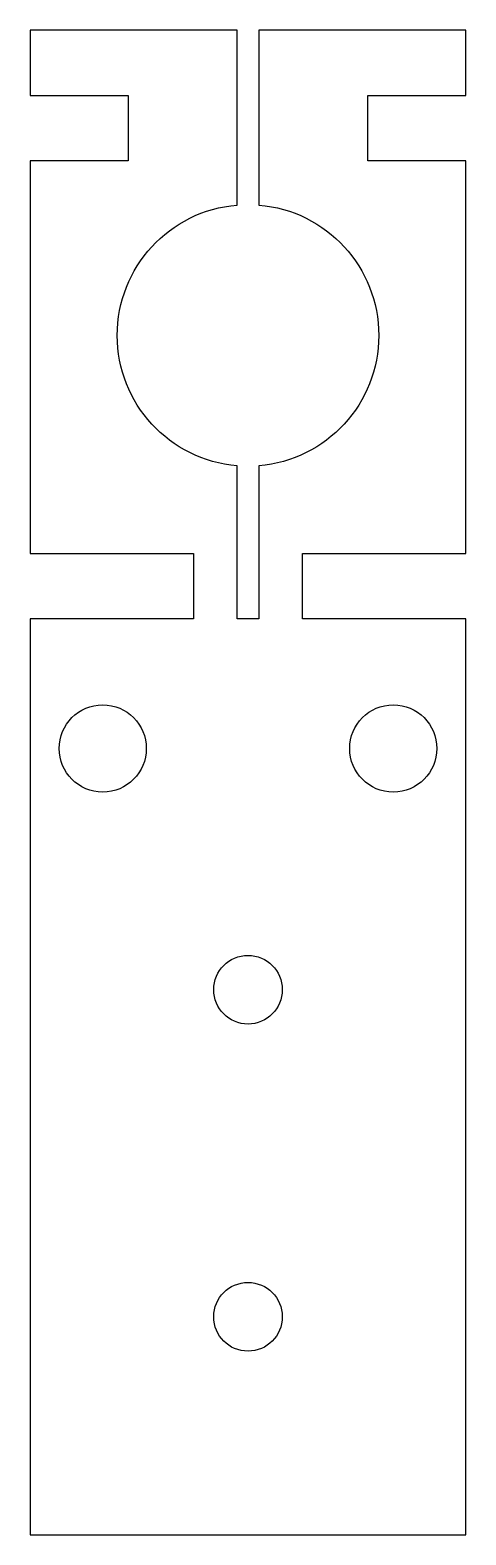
# Model space of a CAD drawing. Header units: millimetres. Extents: x -10 to 10, y -218.3 to -149.3.
import ezdxf

# ---------------------------------------------------------------- set-up
doc = ezdxf.new("R2010")
doc.units = ezdxf.units.MM

msp = doc.modelspace()

# ---------------------------------------------------------------- linework, layer by layer
msp.add_lwpolyline([(0.5, -157.301, -0.919866), (0.5, -169.259), (0.5, -176.28), (-0.5, -176.28), (-0.5, -169.259, -0.919866), (-0.5, -157.301), (-0.5, -149.28), (-10, -149.28), (-10, -152.28), (-5.5, -152.28), (-5.5, -155.28), (-10, -155.28), (-10, -173.28), (-2.5, -173.28), (-2.5, -176.28), (-10, -176.28), (-10, -218.28), (10, -218.28), (10, -176.28), (2.5, -176.28), (2.5, -173.28), (10, -173.28), (10, -155.28), (5.5, -155.28), (5.5, -152.28), (10, -152.28), (10, -149.28), (0.5, -149.28)], format="xyb", close=True)
for centre, radius in [((-6.667, -182.22), 2), ((6.667, -182.22), 2), ((0, -193.28), 1.575), ((0, -208.28), 1.575)]:
    msp.add_circle(centre, radius)

doc.saveas('drawing.dxf')
